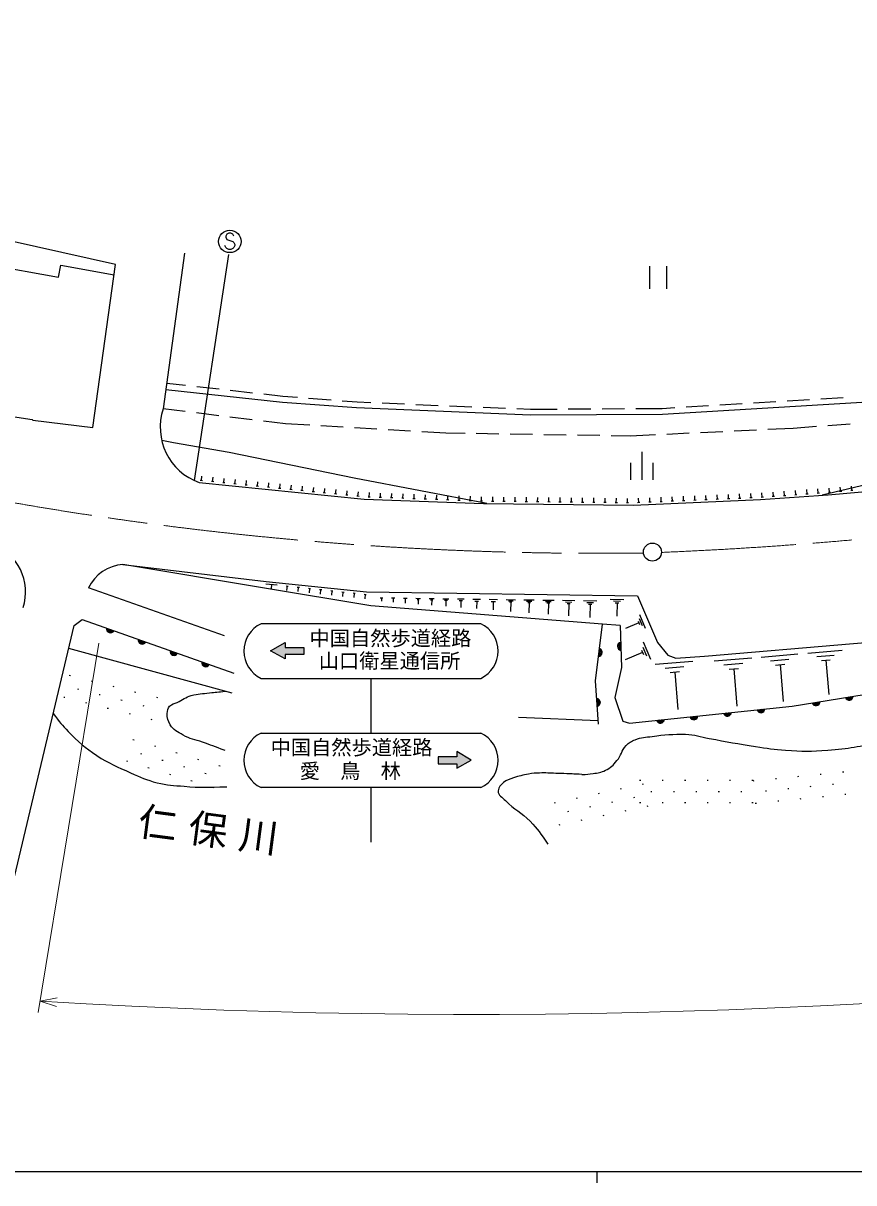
# Model space of a CAD drawing. Units: millimetres, scale not verified. Extents: x 40000 to 680000, y 20000 to 380000.
# Drawn here: x 216946 to 290870, y 204000 to 307196 of the extents above; entities that cross this region are included whole.
import ezdxf
from ezdxf.enums import TextEntityAlignment as Align

# ---------------------------------------------------------------- set-up
doc = ezdxf.new("R2010")
doc.units = ezdxf.units.MM
doc.header["$LTSCALE"] = 1000
doc.linetypes.add('CHAIN', pattern=[18.5, 12, -1.5, 3.5, -1.5])
for name, color, linetype, lineweight in [('M-BGD', 7, 'Continuous', 25), ('M-BMK', 2, 'CHAIN', 13), ('M-BMK-SRVR', 3, 'Continuous', 25), ('M-STR-HTXT', 7, 'Continuous', 13), ('M-STR-STRC', 7, 'Continuous', 25), ('M-TTL-BAND', 7, 'Continuous', 25)]:
    doc.layers.add(name, color=color, linetype=linetype, lineweight=lineweight)
doc.styles.add('ＭＳ ゴシック', font='')
doc.styles.get('ＭＳ ゴシック').set_extended_font_data('MS Gothic')

msp = doc.modelspace()

# ---------------------------------------------------------------- hatches: boundary and pattern name
at = {"layer": 'M-STR-STRC'}
for points in [[(240254, 251007), (240255, 250632), (238969, 251332), (240251, 252089), (240254, 251625), (241920, 251629), (241921, 251007)], [(255544, 241287), (255543, 240912), (256829, 241612), (255547, 242369), (255545, 241905), (253879, 241909), (253878, 241287)]]:
    msp.add_hatch(color=256, dxfattribs=at).paths.add_polyline_path(points)

# ---------------------------------------------------------------- linework, layer by layer
at = {"layer": 'M-BGD'}
for p, q in [((231309, 286745), (229400, 272882)), ((272699, 285560), (272699, 283560)), ((274199, 285560), (274199, 283560)), ((229716, 275174), (231400, 274984)), ((232394, 274872), (234381, 274648)), ((235375, 274536), (237362, 274312)), ((238356, 274200), (240041, 274011)), ((240041, 274011), (241354, 273908)), ((242351, 273829), (244345, 273673)), ((245342, 273595), (246656, 273492)), ((246656, 273492), (247883, 273440)), ((281938, 273399), (283935, 273518)), ((284933, 273578), (286929, 273697)), ((287928, 273756), (289924, 273875)), ((231375, 272637), (229400, 272882)), ((234352, 272269), (232367, 272515)), ((248882, 273398), (250880, 273314)), ((251879, 273272), (253878, 273188)), ((254877, 273146), (256875, 273062)), ((257874, 273021), (259872, 272937)), ((260872, 272895), (262099, 272843)), ((262099, 272843), (264459, 272858)), ((265459, 272864), (267459, 272876)), ((268459, 272882), (270459, 272895)), ((271459, 272901), (273819, 272915)), ((273819, 272915), (274951, 272983)), ((275949, 273042), (277945, 273161)), ((278944, 273221), (280940, 273340)), ((237330, 271900), (235345, 272146)), ((240297, 271532), (238322, 271777)), ((242442, 271409), (240297, 271532)), ((290550, 271524), (288556, 271369)), ((245437, 271236), (243440, 271351)), ((248432, 271064), (246435, 271179)), ((251427, 270892), (249430, 271007)), ((254570, 270711), (252425, 270835)), ((256272, 270684), (254570, 270711)), ((259271, 270637), (257272, 270669)), ((262271, 270590), (260271, 270622)), ((265271, 270543), (263271, 270574)), ((268270, 270496), (266270, 270527)), ((270972, 270453), (269270, 270480)), ((273230, 270558), (270972, 270453)), ((276227, 270698), (274229, 270605)), ((279224, 270838), (277226, 270745)), ((282221, 270978), (280223, 270884)), ((285478, 271130), (283219, 271024)), ((287559, 271291), (285478, 271130)), ((271990, 269058), (271990, 266558)), ((270990, 268058), (270990, 266558)), ((272990, 268058), (272990, 266558)), ((298220, 267610), (288046, 265195)), ((232910, 266478), (232711, 266498)), ((232811, 266488), (232851, 266886)), ((233905, 266378), (233706, 266398)), ((233806, 266388), (233846, 266786)), ((234900, 266278), (234701, 266298)), ((234801, 266288), (234841, 266686)), ((235796, 266189), (235836, 266587)), ((236791, 266089), (236831, 266487)), ((237786, 265989), (237826, 266387)), ((238781, 265889), (238821, 266287)), ((235895, 266179), (235696, 266199)), ((236890, 266079), (236691, 266099)), ((237885, 265979), (237686, 265999)), ((238880, 265879), (238681, 265899)), ((239875, 265780), (239676, 265799)), ((239776, 265789), (239816, 266188)), ((240870, 265680), (240671, 265700)), ((240771, 265690), (240811, 266088)), ((241866, 265580), (241667, 265600)), ((241766, 265590), (241806, 265988)), ((242861, 265480), (242662, 265500)), ((242761, 265490), (242801, 265888)), ((243856, 265380), (243657, 265400)), ((243756, 265390), (243796, 265788)), ((244851, 265281), (244652, 265301)), ((244751, 265291), (244791, 265689)), ((245746, 265191), (245786, 265589)), ((246741, 265091), (246781, 265489)), ((247738, 265019), (247752, 265419)), ((248737, 264983), (248752, 265383)), ((249737, 264947), (249751, 265346)), ((250736, 264911), (250750, 265310)), ((251735, 264874), (251750, 265274)), ((252735, 264838), (252749, 265238)), ((278724, 264822), (278707, 265221)), ((279723, 264864), (279706, 265264)), ((280722, 264906), (280705, 265306)), ((281721, 264949), (281704, 265348)), ((282720, 264996), (282691, 265395)), ((283717, 265069), (283688, 265468)), ((284715, 265141), (284686, 265540)), ((285812, 265221), (285612, 265207)), ((285712, 265214), (285683, 265613)), ((286809, 265294), (286610, 265279)), ((286709, 265287), (286680, 265686)), ((287806, 265366), (287607, 265352)), ((287707, 265359), (287678, 265758)), ((288804, 265442), (288604, 265425)), ((288704, 265433), (288669, 265832)), ((289800, 265528), (289601, 265511)), ((289700, 265520), (289666, 265918)), ((290796, 265615), (290597, 265597)), ((290696, 265606), (290662, 266004)), ((245846, 265181), (245647, 265201)), ((246841, 265081), (246642, 265101)), ((247838, 265015), (247638, 265023)), ((248837, 264979), (248637, 264987)), ((249837, 264943), (249637, 264950)), ((250836, 264907), (250636, 264914)), ((251835, 264871), (251635, 264878)), ((252835, 264835), (252635, 264842)), ((253834, 264798), (253634, 264806)), ((253734, 264802), (253749, 265202)), ((254833, 264762), (254633, 264769)), ((254733, 264766), (254748, 265166)), ((255833, 264726), (255633, 264733)), ((255733, 264730), (255747, 265129)), ((256832, 264690), (256632, 264697)), ((256732, 264694), (256747, 265093)), ((257831, 264654), (257631, 264661)), ((257731, 264657), (257746, 265057)), ((258831, 264641), (258631, 264643)), ((258731, 264642), (258736, 265042)), ((259831, 264630), (259631, 264632)), ((259731, 264631), (259736, 265031)), ((260831, 264619), (260631, 264621)), ((260731, 264620), (260736, 265020)), ((261831, 264608), (261631, 264610)), ((261731, 264609), (261735, 265009)), ((262831, 264597), (262631, 264599)), ((262731, 264598), (262735, 264998)), ((263831, 264586), (263631, 264588)), ((263731, 264587), (263735, 264987)), ((264831, 264575), (264631, 264577)), ((264731, 264576), (264735, 264976)), ((265831, 264564), (265631, 264566)), ((265731, 264565), (265735, 264965)), ((266831, 264553), (266631, 264555)), ((266731, 264554), (266735, 264954)), ((267831, 264542), (267631, 264545)), ((267731, 264543), (267735, 264943)), ((268831, 264531), (268631, 264534)), ((268731, 264532), (268735, 264932)), ((269831, 264520), (269631, 264523)), ((269731, 264522), (269735, 264922)), ((270831, 264510), (270631, 264512)), ((270731, 264511), (270735, 264911)), ((271830, 264529), (271630, 264521)), ((271730, 264525), (271713, 264925)), ((272829, 264572), (272629, 264563)), ((272729, 264567), (272712, 264967)), ((273828, 264614), (273628, 264605)), ((273728, 264610), (273711, 265009)), ((274827, 264656), (274627, 264648)), ((274727, 264652), (274710, 265052)), ((275826, 264699), (275627, 264690)), ((275726, 264694), (275710, 265094)), ((276825, 264741), (276626, 264733)), ((276726, 264737), (276709, 265137)), ((277825, 264783), (277625, 264775)), ((277725, 264779), (277708, 265179)), ((278824, 264826), (278624, 264817)), ((279823, 264868), (279623, 264860)), ((280822, 264911), (280622, 264902)), ((281821, 264953), (281621, 264945)), ((282820, 265003), (282620, 264989)), ((283817, 265076), (283618, 265061)), ((284814, 265149), (284615, 265134)), ((225827, 259011), (238569, 257521)), ((238430, 256923), (225827, 259011)), ((238547, 257311), (239541, 257206)), ((238569, 257521), (247501, 256577)), ((239044, 257258), (239002, 256861)), ((240337, 257122), (240536, 257101)), ((240436, 257111), (240394, 256714)), ((241331, 257017), (241530, 256996)), ((241431, 257006), (241389, 256608)), ((234870, 252663), (222765, 256938)), ((247896, 255339), (238430, 256923)), ((242326, 256912), (242525, 256891)), ((242425, 256901), (242383, 256503)), ((243320, 256807), (243519, 256786)), ((243420, 256796), (243378, 256398)), ((244315, 256701), (244513, 256680)), ((244414, 256691), (244372, 256293)), ((245309, 256596), (245508, 256575)), ((245408, 256586), (245366, 256188)), ((246304, 256491), (246502, 256470)), ((246403, 256481), (246361, 256083)), ((247298, 256386), (247479, 256367)), ((247389, 256377), (247346, 255979)), ((247501, 256577), (271613, 256244)), ((248713, 256060), (248947, 256057)), ((248830, 256059), (248826, 255766)), ((249720, 256046), (250008, 256043)), ((249864, 256044), (249859, 255684)), ((250780, 256032), (251125, 256027)), ((250952, 256029), (250946, 255598)), ((251895, 256016), (252300, 256011)), ((253068, 256000), (253536, 255994)), ((254303, 255983), (254837, 255976)), ((255602, 255965), (256205, 255957)), ((256969, 255946), (257645, 255937)), ((269198, 255930), (270402, 255914)), ((251995, 255914), (252197, 255911)), ((252096, 255912), (252090, 255508)), ((253183, 255882), (253417, 255878)), ((253300, 255880), (253294, 255412)), ((254434, 255848), (254701, 255844)), ((254568, 255846), (254560, 255312)), ((255750, 255812), (256052, 255808)), ((255901, 255810), (255893, 255207)), ((257135, 255775), (257474, 255770)), ((257305, 255772), (257295, 255096)), ((258407, 255926), (259160, 255916)), ((258592, 255735), (258969, 255730)), ((258781, 255733), (258771, 254979)), ((259920, 255905), (260755, 255894)), ((260127, 255798), (260545, 255792)), ((260230, 255692), (260439, 255689)), ((260334, 255691), (260323, 254856)), ((261512, 255883), (262432, 255871)), ((261741, 255765), (262201, 255759)), ((261854, 255649), (262084, 255645)), ((261969, 255647), (261956, 254727)), ((263187, 255860), (264197, 255846)), ((263438, 255730), (263943, 255723)), ((263563, 255602), (263815, 255599)), ((263689, 255601), (263675, 254591)), ((264950, 255836), (266055, 255821)), ((265224, 255694), (265777, 255686)), ((265360, 255554), (265637, 255550)), ((265498, 255552), (265483, 254448)), ((266805, 255810), (268009, 255793)), ((267104, 255655), (267706, 255647)), ((267252, 255503), (267553, 255499)), ((267403, 255501), (267386, 254297)), ((269497, 255776), (270099, 255767)), ((269645, 255623), (269946, 255619)), ((269795, 255621), (269779, 254417)), ((222184, 254136), (235679, 249341)), ((271682, 253991), (271810, 253692)), ((271767, 254205), (272024, 253607)), ((271788, 254568), (272302, 253372)), ((271746, 253842), (270549, 253328)), ((272119, 252140), (272782, 250596)), ((235540, 247580), (220994, 251561)), ((272065, 251202), (270521, 250539)), ((271982, 251395), (272147, 251009)), ((272092, 251671), (272423, 250899)), ((282611, 250792), (285880, 251069)), ((286785, 251146), (289840, 251404)), ((287581, 250828), (289109, 250958)), ((273200, 250149), (276534, 250431)), ((274069, 249803), (275736, 249944)), ((278446, 250440), (281781, 250722)), ((279315, 250094), (280983, 250235)), ((279767, 249712), (280601, 249783)), ((280184, 249747), (280466, 246413)), ((283463, 250453), (285098, 250591)), ((283906, 250079), (284724, 250148)), ((284315, 250113), (284591, 246844)), ((287995, 250479), (288759, 250543)), ((288377, 250511), (288636, 247455)), ((221047, 249171), (221144, 249147)), ((274521, 249421), (275354, 249492)), ((274938, 249457), (275220, 246122)), ((221771, 247956), (221868, 247932)), ((222986, 248681), (223083, 248656)), ((224925, 248190), (225022, 248165)), ((226864, 247699), (226960, 247675)), ((220556, 247232), (220653, 247208)), ((222495, 246742), (222592, 246717)), ((223710, 247466), (223807, 247441)), ((225649, 246975), (225746, 246951)), ((228802, 247209), (228899, 247184)), ((224434, 246251), (224531, 246227)), ((226373, 245760), (226470, 245736)), ((227588, 246485), (227685, 246460)), ((228312, 245270), (228409, 245245)), ((261024, 245451), (268128, 245132)), ((226715, 243455), (226811, 243426)), ((228629, 242873), (228724, 242844)), ((226133, 241541), (226229, 241512)), ((227381, 242207), (227477, 242178)), ((229294, 241626), (229390, 241597)), ((230542, 242292), (230638, 242263)), ((232456, 241710), (232551, 241681)), ((228047, 240960), (228143, 240931)), ((231208, 241044), (231304, 241015)), ((233122, 240462), (233217, 240433)), ((234369, 241128), (234465, 241099)), ((289870, 240565), (289969, 240575)), ((229960, 240378), (230056, 240349)), ((231874, 239796), (231970, 239767)), ((271808, 239831), (271908, 239831)), ((272055, 239474), (272152, 239494)), ((273808, 239831), (273908, 239831)), ((275808, 239831), (275908, 239831)), ((277808, 239831), (277908, 239831)), ((279808, 239831), (279908, 239831)), ((281808, 239831), (281908, 239831)), ((281909, 239778), (282008, 239788)), ((283899, 239975), (283999, 239985)), ((285889, 240172), (285989, 240182)), ((287880, 240368), (287979, 240378)), ((288973, 239472), (289073, 239482)), ((233788, 239215), (233883, 239186)), ((268141, 238645), (268239, 238665)), ((270098, 239059), (270196, 239080)), ((272808, 238831), (272908, 238831)), ((274808, 238831), (274908, 238831)), ((276808, 238831), (276908, 238831)), ((278808, 238831), (278908, 238831)), ((280808, 238831), (280908, 238831)), ((283002, 238882), (283102, 238891)), ((284993, 239078), (285092, 239088)), ((286983, 239275), (287082, 239285)), ((288076, 238378), (288176, 238388)), ((290067, 238575), (290166, 238585)), ((264228, 237816), (264326, 237836)), ((266185, 238230), (266283, 238251)), ((267370, 237459), (267468, 237480)), ((269327, 237874), (269425, 237894)), ((271284, 238288), (271381, 238309)), ((271808, 237831), (271908, 237831)), ((272469, 237517), (272567, 237538)), ((273808, 237831), (273908, 237831)), ((275808, 237831), (275908, 237831)), ((277808, 237831), (277908, 237831)), ((279808, 237831), (279908, 237831)), ((281808, 237831), (281908, 237831)), ((282105, 237788), (282205, 237798)), ((284096, 237985), (284195, 237995)), ((286086, 238181), (286186, 238191)), ((265414, 237045), (265512, 237065)), ((268556, 236688), (268654, 236709)), ((270512, 237103), (270610, 237123)), ((264643, 235859), (264741, 235880)), ((266599, 236274), (266697, 236294))]:
    msp.add_line(p, q, dxfattribs=at)
for points in [[(271613, 256244), (273396, 252091), (274314, 250970), (275040, 250682), (277583, 250869), (290837, 251990), (299691, 252727), (313663, 255673), (335644, 261283), (357977, 268508), (371321, 272715), (387386, 277654), (409567, 284605), (415556, 287740), (426652, 290988), (461091, 300755), (479488, 305996), (485925, 307196), (499000, 306508), (522533, 305288), (534067, 304754), (547901, 303961), (557246, 302103), (564111, 300464)], [(229636, 274593), (240012, 273470), (246620, 272987), (262090, 272338), (273836, 272410), (292096, 273498), (304736, 274839), (319038, 288986), (336793, 306407)], [(223138, 271213), (225161, 285722), (208535, 289417), (208472, 289480), (199349, 291550), (193563, 292760), (193499, 292824), (189303, 293716), (185989, 294382)], [(212018, 272802), (212220, 274047), (202549, 275520), (202709, 276000), (193767, 277451), (194898, 285174), (199651, 284534), (199925, 286768), (198829, 286953), (198651, 286192), (193193, 286765), (193466, 290980), (200896, 289892), (200962, 290513), (204586, 289963), (204231, 287527), (206733, 287074), (207074, 288867), (214138, 287673), (213807, 285719), (220084, 284601), (220286, 285658), (225032, 284802)], [(179379, 279700), (187453, 277503), (199342, 274955), (208974, 273267), (217748, 271928), (217812, 271864), (223138, 271213)], [(258215, 264459), (246398, 266699), (235282, 269002), (230334, 269850), (229274, 270061)], [(270076, 253610), (270186, 249861), (269598, 247192), (270318, 245078), (270894, 244910), (285377, 246423), (301490, 249029), (322529, 253814), (343624, 258884), (361441, 264399), (374076, 268650)], [(232618, 266318), (247290, 264847), (257905, 264462), (271259, 264316), (282567, 264796), (288596, 265235), (297587, 266013)], [(270076, 253610), (268496, 253709), (247896, 255339)], [(216064, 228821), (215751, 229490), (221480, 253607), (222184, 254136)], [(268151, 244813), (267874, 248677), (268496, 253709)]]:
    msp.add_lwpolyline(points, dxfattribs=at)
for centre, radius, start, end in [((234369, 271247), 5231, 161.78162, 250.45062), ((212652, 256585), 4507, 341.95105, 70.2888), ((226000, 255458), 3557, 92.77312, 155.40981), ((224709, 253296), 354, 169.23641, 331.64159), ((224709, 253296), 283, 171.46045, 329.41755), ((224709, 253296), 212, 175.20678, 325.67123), ((224709, 253296), 142, 182.91851, 317.9595), ((224709, 253296), 100, 193.23617, 307.64183), ((227536, 252292), 354, 169.23641, 331.64159), ((227536, 252292), 283, 171.46045, 329.41755), ((227536, 252292), 212, 175.20678, 325.67123), ((227536, 252292), 142, 182.91851, 317.9595), ((227536, 252292), 100, 193.23617, 307.64183), ((270185, 251737), 354, 100.47805, 262.88323), ((270185, 251737), 283, 102.70209, 260.65919), ((270185, 251737), 212, 106.44841, 256.91286), ((270185, 251737), 142, 114.16014, 249.20113), ((270185, 251737), 100, 124.47781, 238.88347), ((230363, 251287), 354, 169.23641, 331.64159), ((230363, 251287), 283, 171.46045, 329.41755), ((230363, 251287), 212, 175.20678, 325.67123), ((230363, 251287), 142, 182.91851, 317.9595), ((230363, 251287), 100, 193.23617, 307.64183), ((268131, 251199), 354, 271.74534, 74.15051), ((268131, 251199), 283, 273.96938, 71.92648), ((268131, 251199), 212, 277.7157, 68.18015), ((268131, 251199), 142, 285.42743, 60.46842), ((268131, 251199), 100, 295.74509, 50.15076), ((233190, 250283), 354, 169.23641, 331.64159), ((233190, 250283), 283, 171.46045, 329.41755), ((233190, 250283), 212, 175.20678, 325.67123), ((233190, 250283), 142, 182.91851, 317.9595), ((233190, 250283), 100, 193.23617, 307.64183), ((267958, 246741), 354, 282.90552, 85.3107), ((267958, 246741), 283, 285.12956, 83.08666), ((267958, 246741), 212, 288.87589, 79.34034), ((267958, 246741), 142, 296.58762, 71.62861), ((267958, 246741), 100, 306.90528, 61.31094), ((287502, 246822), 354, 197.9837, 0.38888), ((287502, 246822), 283, 200.20774, 358.16484), ((287502, 246822), 212, 203.95406, 354.41851), ((287502, 246822), 142, 211.66579, 346.70678), ((287502, 246822), 100, 221.98345, 336.38912), ((290463, 247300), 354, 197.9837, 0.38888), ((290463, 247300), 283, 200.20774, 358.16484), ((290463, 247300), 212, 203.95406, 354.41851), ((290463, 247300), 142, 211.66579, 346.70678), ((290463, 247300), 100, 221.98345, 336.38912), ((279622, 245876), 354, 194.7619, 357.16708), ((279622, 245876), 283, 196.98594, 354.94304), ((279622, 245876), 212, 200.73226, 351.19671), ((279622, 245876), 142, 208.44399, 343.48498), ((279622, 245876), 100, 218.76166, 333.16732), ((282606, 246188), 354, 194.7619, 357.16708), ((282606, 246188), 283, 196.98594, 354.94304), ((282606, 246188), 212, 200.73226, 351.19671), ((282606, 246188), 142, 208.44399, 343.48498), ((282606, 246188), 100, 218.76166, 333.16732), ((273654, 245253), 354, 194.7619, 357.16708), ((273654, 245253), 283, 196.98594, 354.94304), ((273654, 245253), 212, 200.73226, 351.19671), ((273654, 245253), 142, 208.44399, 343.48498), ((273654, 245253), 100, 218.76166, 333.16732), ((276638, 245564), 354, 194.7619, 357.16708), ((276638, 245564), 283, 196.98594, 354.94304), ((276638, 245564), 212, 200.73226, 351.19671), ((276638, 245564), 142, 208.44399, 343.48498), ((276638, 245564), 100, 218.76166, 333.16732)]:
    msp.add_arc(centre, radius, start, end, dxfattribs=at)
for points, knots in [([(234912, 242475), (233931, 242842), (233683, 242936), (232892, 243225), (232226, 243469), (231795, 243483), (231184, 243844), (230686, 244139), (230306, 244258), (230021, 244762), (229821, 245114), (229743, 245362), (229765, 245766), (229779, 246029), (229804, 246208), (229978, 246406), (230176, 246632), (230393, 246625), (230661, 246758), (231142, 246997), (231384, 247206), (231900, 247356), (232519, 247537), (232892, 247523), (233533, 247601), (234083, 247669), (234266, 247686), (234945, 247743)], [0, 0, 0, 0, 1, 1, 1, 2, 2, 2, 3, 3, 3, 4, 4, 4, 5, 5, 5, 6, 6, 6, 7, 7, 7, 8, 8, 8, 9, 9, 9, 9]), ([(219613, 245750), (220191, 244983), (220395, 244751), (220952, 244162), (221846, 243218), (222423, 242749), (223504, 242027), (224599, 241295), (225303, 241026), (226508, 240492), (227405, 240096), (227905, 239842), (228857, 239606), (229781, 239378), (230324, 239370), (231272, 239284), (232748, 239149), (233287, 239196), (235066, 239252)], [0, 0, 0, 0, 1, 1, 1, 2, 2, 2, 3, 3, 3, 4, 4, 4, 5, 5, 5, 6, 6, 6, 6]), ([(266663, 240341), (267133, 240352), (267285, 240358), (267678, 240422), (268111, 240492), (268371, 240512), (268763, 240707), (269232, 240938), (269453, 241166), (269788, 241568), (270181, 242038), (270188, 242456), (270599, 242910), (270855, 243193), (271070, 243291), (271425, 243430), (271977, 243645), (272325, 243652), (272912, 243728), (274073, 243879), (274732, 243934), (275903, 243915), (276737, 243902), (277184, 243685), (278006, 243542), (279613, 243260), (280507, 243060), (282123, 242829), (283168, 242680), (283750, 242553), (284804, 242492), (286265, 242407), (287093, 242370), (288550, 242502), (290391, 242669), (291434, 242797), (293220, 243271), (294025, 243484), (294456, 243670), (295238, 243954), (296353, 244359), (296950, 244663), (298077, 245032), (299129, 245376), (299733, 245528), (300815, 245758), (301895, 245987), (302502, 246128), (303601, 246238), (304369, 246315), (304804, 246276), (305576, 246270), (306601, 246263), (307178, 246242), (308196, 246121), (308494, 246085), (308745, 246208), (308954, 245993), (309045, 245899), (309043, 245803), (309050, 245672), (309061, 245485), (308959, 245394), (308879, 245224), (308818, 245094), (308726, 245045), (308698, 244904), (308677, 244798), (308714, 244728), (308773, 244637), (308814, 244573), (308844, 244534), (308911, 244498), (309142, 244376), (309313, 244429), (309573, 244413), (310185, 244374), (310523, 244521), (311132, 244594), (312791, 244795), (313718, 244924), (315375, 245139), (317131, 245366), (318110, 245541), (319871, 245728), (321440, 245895), (322319, 246006), (323895, 246059), (325310, 246107), (326105, 246103), (327519, 246059), (328358, 246033), (328827, 245992), (329665, 245953), (329994, 245937), (330295, 246137), (330508, 245921), (330549, 245880), (330540, 245814), (330508, 245761), (330418, 245608), (330256, 245646), (330103, 245558), (329594, 245265), (329428, 244932), (328939, 244608), (327433, 243608), (326486, 243213), (324872, 242398), (324116, 242016), (323657, 241877), (322865, 241576), (320811, 240796), (319636, 240425), (317544, 239751), (314894, 238896), (313405, 238428), (310737, 237629), (307133, 236550), (305117, 235925), (301470, 235001), (299955, 234617), (299462, 234487), (297584, 234052)], [0, 0, 0, 0, 1, 1, 1, 2, 2, 2, 3, 3, 3, 4, 4, 4, 5, 5, 5, 6, 6, 6, 7, 7, 7, 8, 8, 8, 9, 9, 9, 10, 10, 10, 11, 11, 11, 12, 12, 12, 13, 13, 13, 14, 14, 14, 15, 15, 15, 16, 16, 16, 17, 17, 17, 18, 18, 18, 19, 19, 19, 20, 20, 20, 21, 21, 21, 22, 22, 22, 23, 23, 23, 24, 24, 24, 25, 25, 25, 26, 26, 26, 27, 27, 27, 28, 28, 28, 29, 29, 29, 30, 30, 30, 31, 31, 31, 32, 32, 32, 33, 33, 33, 34, 34, 34, 35, 35, 35, 36, 36, 36, 37, 37, 37, 38, 38, 38, 39, 39, 39, 40, 40, 40, 41, 41, 41, 41]), ([(266663, 240341), (266015, 240376), (265849, 240386), (265327, 240405), (264948, 240419), (264736, 240425), (264357, 240434), (263786, 240448), (263465, 240494), (262895, 240466), (262515, 240447), (262299, 240447), (261926, 240374), (261395, 240271), (261094, 240211), (260587, 240025), (260228, 239893), (259991, 239860), (259700, 239612), (259440, 239391), (259249, 239221), (259223, 238881), (259191, 238459), (259586, 238324), (259875, 238015), (260636, 237204), (261287, 236986), (262051, 236178), (262744, 235445), (262975, 235121), (263640, 234143)], [0, 0, 0, 0, 1, 1, 1, 2, 2, 2, 3, 3, 3, 4, 4, 4, 5, 5, 5, 6, 6, 6, 7, 7, 7, 8, 8, 8, 9, 9, 9, 10, 10, 10, 10])]:
    msp.add_open_spline(points, degree=3, knots=knots, dxfattribs=at)
at = {"layer": 'M-BMK'}
for centre, radius, start, end in [((268125, 562854), 302835, 252.16581, 270.76136), ((258877, 617081), 357290, 272.38486, 284.31184)]:
    msp.add_arc(centre, radius, start, end, dxfattribs=at)
at = {"layer": 'M-BMK-SRVR'}
msp.add_circle((272945, 260129), 800, dxfattribs=at)
at = {"layer": 'M-STR-HTXT'}
for p, q in [((223669, 252021), (218281, 219162)), ((218446, 220166), (219966, 220447)), ((218446, 220166), (219920, 219699))]:
    msp.add_line(p, q, dxfattribs=at)
msp.add_arc((256854, 840354), 621377, 266.45618, 290.55204, dxfattribs=at)
at = {"layer": 'M-STR-STRC'}
for p, q in [((235063, 288413), (234972, 288231)), ((234972, 288231), (234972, 288140)), ((234972, 288140), (235063, 287959)), ((235245, 288504), (235063, 288413)), ((235063, 287959), (235609, 287777)), ((235427, 288504), (235245, 288504)), ((235609, 288413), (235427, 288504)), ((235699, 288231), (235609, 288413)), ((234972, 287231), (234881, 287413)), ((235063, 287140), (234972, 287231)), ((235245, 287050), (235063, 287140)), ((235427, 287050), (235245, 287050)), ((235609, 287140), (235427, 287050)), ((235609, 287777), (235699, 287686)), ((235699, 287231), (235609, 287140)), ((235699, 287686), (235790, 287504)), ((235790, 287413), (235699, 287231)), ((235790, 287504), (235790, 287413)), ((232184, 266494), (235240, 286600)), ((257681, 253748), (238117, 253748)), ((238117, 248888), (257681, 248888)), ((247899, 248888), (247899, 244028)), ((238117, 244028), (257681, 244028)), ((257681, 239168), (238117, 239168)), ((247899, 239168), (247899, 234308))]:
    msp.add_line(p, q, dxfattribs=at)
for points in [[(240254, 251007), (240255, 250632), (238969, 251332), (240251, 252089), (240254, 251625), (241920, 251629), (241921, 251007)], [(255544, 241287), (255543, 240912), (256829, 241612), (255547, 242369), (255545, 241905), (253879, 241909), (253878, 241287)]]:
    msp.add_lwpolyline(points, close=True, dxfattribs=at)
msp.add_circle((235336, 287777), 1000, dxfattribs=at)
for centre, start, end in [((239278, 251318), 115.53815, 244.46185), ((256520, 251318), 295.53815, 64.46185), ((239278, 241598), 115.53815, 244.46185), ((256520, 241598), 295.53815, 64.46185)]:
    msp.add_arc(centre, 2693, start, end, dxfattribs=at)
at = {"layer": 'M-TTL-BAND'}
for p, q in [((40000, 205000), (579000, 205000)), ((268000, 205000), (268000, 204000))]:
    msp.add_line(p, q, dxfattribs=at)

# ---------------------------------------------------------------- texts
at = {"layer": 'M-BGD', "insert": (233716, 233776), "char_height": 2566, "attachment_point": 8, "rotation": 352.524, "style": 'ＭＳ ゴシック'}
msp.add_mtext('\\T1.29;仁保川', dxfattribs=at)
at = {"layer": 'M-STR-STRC', "style": 'ＭＳ ゴシック'}
for s, p in [('中国自然歩道経路', (249631, 251409)), ('山口衛星通信所', (249554, 249395)), ('中国自然歩道経路', (246168, 241689)), ('愛\u3000鳥\u3000林', (246059, 239590))]:
    msp.add_text(s, height=1320, dxfattribs=at).set_placement(p, align=Align.BOTTOM_CENTER)

doc.saveas('drawing.dxf')
